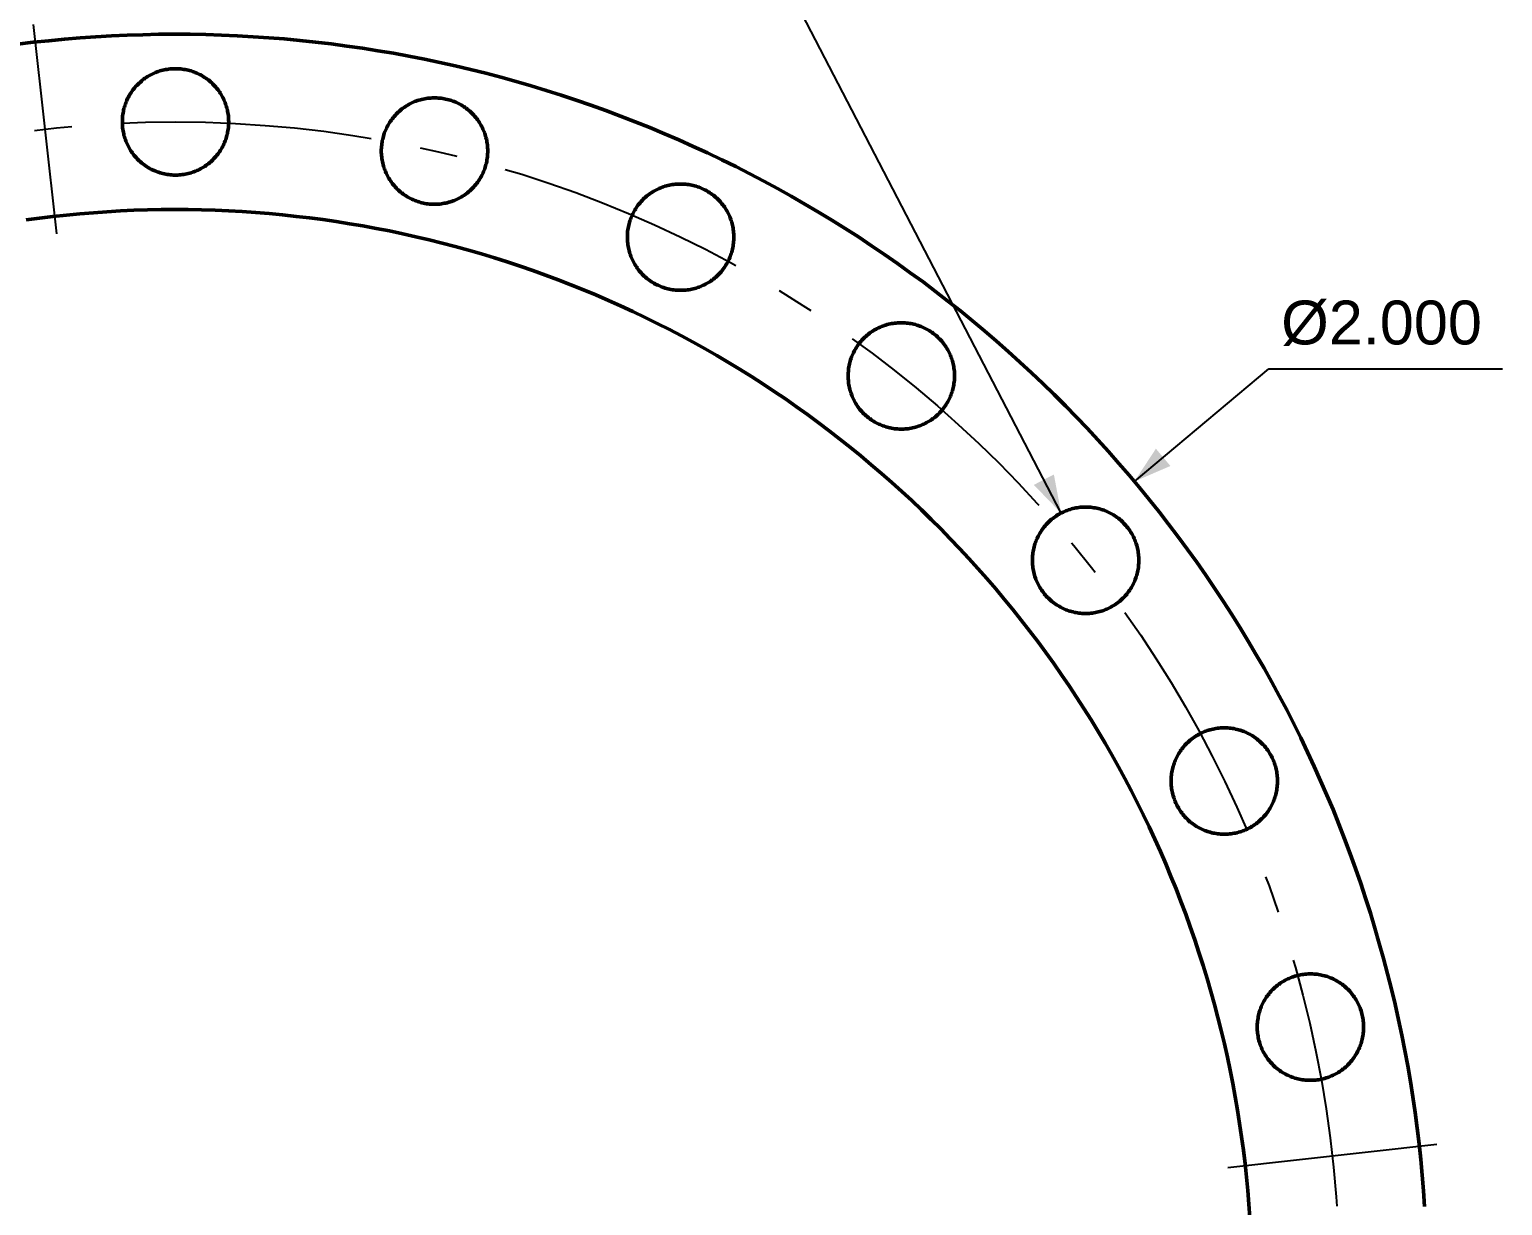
# Model space of a CAD drawing. Header units: millimetres. Extents: x 0 to 841, y 0 to 594.
# Drawn here: x 171.9 to 289.6, y 380.7 to 474.6 of the extents above; entities that cross this region are included whole.
import ezdxf
from ezdxf.enums import TextEntityAlignment as Align

# ---------------------------------------------------------------- set-up
doc = ezdxf.new("R2010")
doc.units = ezdxf.units.MM
doc.linetypes.add('EJE', pattern=[31, 20, -4, 3, -4])
doc.linetypes.add('FANTASMA', pattern=[35, 18, -4, 3, -3, 3, -4])
for name, color, linetype, lineweight in [('COTA', 7, 'CONTINUOUS', 25), ('EJE', 7, 'EJE', 25), ('FANT', 7, 'FANTASMA', 25), ('TXT', 7, 'CONTINUOUS', 25), ('VIS', 7, 'CONTINUOUS', 50)]:
    doc.layers.add(name, color=color, linetype=linetype, lineweight=lineweight)
doc.styles.add('STD', font='LiberationSans-Regular.ttf')

msp = doc.modelspace()

# ---------------------------------------------------------------- linework, layer by layer
at = {"layer": 'COTA'}
for p, q in [((254.36, 435.98), (230.83, 481.33)), ((260.21, 438.5), (270.94, 447.5)), ((270.94, 447.5), (289.62, 447.5))]:
    msp.add_line(p, q, dxfattribs=at)
for points in [[(260.21, 438.5), (263.09, 439.74), (261.93, 441.12)], [(254.36, 435.98), (253.78, 439.06), (252.18, 438.23)]]:
    msp.add_solid(points, dxfattribs=at)
at = {"layer": 'EJE'}
msp.add_circle((183.61, 374.22), 93, dxfattribs=at)
at = {"layer": 'FANT'}
for p, q in [((174.13, 458.29), (172.25, 474.99)), ((267.67, 383.7), (284.37, 385.58))]:
    msp.add_line(p, q, dxfattribs=at)
at = {"layer": 'VIS'}
for points in [[(283.4, 380.59), (283.32, 381.85), (283.21, 383.1), (283.09, 384.35), (282.96, 385.6), (282.81, 386.85), (282.64, 388.09), (282.46, 389.34), (282.26, 390.58), (282.05, 391.82), (281.82, 393.05), (281.57, 394.28), (281.31, 395.51), (281.04, 396.74), (280.75, 397.96), (280.44, 399.18), (280.12, 400.4), (279.78, 401.61), (279.43, 402.81), (279.07, 404.01), (278.68, 405.21), (278.29, 406.4), (277.88, 407.59), (277.45, 408.77), (277.01, 409.95), (276.55, 411.12), (276.08, 412.29), (275.59, 413.44), (275.09, 414.6), (274.58, 415.74), (274.05, 416.88), (273.51, 418.02), (272.95, 419.14), (272.38, 420.26), (271.79, 421.37), (271.19, 422.48), (270.58, 423.58), (269.95, 424.66), (269.31, 425.75), (268.66, 426.82), (267.99, 427.88), (267.31, 428.94), (266.62, 429.99), (265.91, 431.03), (265.19, 432.06), (264.46, 433.08), (263.71, 434.09), (262.95, 435.09), (262.18, 436.08), (261.4, 437.06), (260.6, 438.04), (259.79, 439), (258.97, 439.95), (258.14, 440.89), (257.3, 441.82), (256.44, 442.75), (255.58, 443.65), (254.7, 444.55), (253.81, 445.44), (252.91, 446.32), (252, 447.18), (251.07, 448.04), (250.14, 448.88), (249.2, 449.71), (248.24, 450.53), (247.28, 451.33), (246.31, 452.13), (245.32, 452.91), (244.33, 453.68), (243.33, 454.44), (242.31, 455.18), (241.29, 455.91), (240.26, 456.63), (239.22, 457.33), (238.17, 458.03), (237.11, 458.71), (236.05, 459.37), (234.97, 460.02), (233.89, 460.66), (232.8, 461.29), (231.7, 461.9), (230.6, 462.5), (229.48, 463.08), (228.36, 463.65), (227.24, 464.2), (226.1, 464.75), (224.96, 465.27), (223.82, 465.79), (222.66, 466.28), (221.5, 466.77), (220.34, 467.24), (219.16, 467.69), (217.99, 468.13), (216.8, 468.55), (215.62, 468.96), (214.42, 469.36), (213.23, 469.74), (212.02, 470.1), (210.82, 470.45), (209.6, 470.79), (208.39, 471.11), (207.17, 471.41), (205.95, 471.7), (204.72, 471.97), (203.49, 472.23), (202.26, 472.47), (201.02, 472.7), (199.78, 472.91), (198.54, 473.1), (197.3, 473.28), (196.05, 473.45), (194.8, 473.6), (193.55, 473.73), (192.3, 473.85), (191.05, 473.95), (189.8, 474.03), (188.54, 474.1), (187.29, 474.16), (186.03, 474.2), (184.77, 474.22), (183.52, 474.22), (182.26, 474.22), (181, 474.19), (179.75, 474.15), (178.49, 474.09), (177.24, 474.02), (175.98, 473.93), (174.73, 473.83), (173.48, 473.71), (172.23, 473.58), (170.98, 473.43)], [(187.83, 466.75), (187.81, 466.63), (187.8, 466.51), (187.77, 466.39), (187.75, 466.28), (187.72, 466.16), (187.69, 466.04), (187.65, 465.93), (187.62, 465.81), (187.57, 465.7), (187.53, 465.59), (187.48, 465.48), (187.43, 465.37), (187.38, 465.26), (187.32, 465.16), (187.26, 465.05), (187.2, 464.95), (187.13, 464.85), (187.06, 464.75), (186.99, 464.65), (186.92, 464.56), (186.84, 464.47), (186.76, 464.38), (186.68, 464.29), (186.59, 464.2), (186.51, 464.12), (186.42, 464.04), (186.33, 463.96), (186.23, 463.88), (186.14, 463.81), (186.04, 463.74), (185.94, 463.67), (185.84, 463.61), (185.74, 463.55), (185.63, 463.49), (185.52, 463.43), (185.42, 463.38), (185.31, 463.33), (185.2, 463.28), (185.08, 463.24), (184.97, 463.2), (184.86, 463.16), (184.74, 463.13), (184.62, 463.1), (184.51, 463.07), (184.39, 463.05), (184.27, 463.03), (184.15, 463.01), (184.03, 463), (183.91, 462.99), (183.79, 462.98), (183.67, 462.98), (183.55, 462.98), (183.43, 462.98), (183.31, 462.99), (183.19, 463), (183.07, 463.01), (182.95, 463.03), (182.83, 463.05), (182.72, 463.07), (182.6, 463.1), (182.48, 463.13), (182.37, 463.16), (182.25, 463.2), (182.14, 463.24), (182.03, 463.28), (181.91, 463.33), (181.81, 463.38), (181.7, 463.43), (181.59, 463.48), (181.49, 463.54), (181.38, 463.6), (181.28, 463.67), (181.18, 463.74), (181.08, 463.81), (180.99, 463.88), (180.89, 463.95), (180.8, 464.03), (180.71, 464.11), (180.63, 464.2), (180.54, 464.28), (180.46, 464.37), (180.38, 464.46), (180.3, 464.55), (180.23, 464.65), (180.16, 464.74), (180.09, 464.84), (180.02, 464.94), (179.96, 465.04), (179.9, 465.15), (179.84, 465.25), (179.79, 465.36), (179.74, 465.47), (179.69, 465.58), (179.64, 465.69), (179.6, 465.81), (179.56, 465.92), (179.53, 466.03), (179.49, 466.15), (179.47, 466.27), (179.44, 466.38), (179.42, 466.5), (179.4, 466.62), (179.38, 466.74), (179.37, 466.86), (179.36, 466.98), (179.36, 467.1), (179.36, 467.22), (179.36, 467.34), (179.36, 467.46), (179.37, 467.58), (179.38, 467.7), (179.4, 467.82), (179.42, 467.94), (179.44, 468.06), (179.46, 468.17), (179.49, 468.29), (179.52, 468.41), (179.56, 468.52), (179.6, 468.64), (179.64, 468.75), (179.68, 468.86), (179.73, 468.97), (179.78, 469.08), (179.84, 469.19), (179.89, 469.29), (179.95, 469.4), (180.02, 469.5), (180.08, 469.6), (180.15, 469.7), (180.22, 469.8), (180.3, 469.89), (180.37, 469.98), (180.45, 470.07), (180.54, 470.16), (180.62, 470.25), (180.71, 470.33), (180.8, 470.41), (180.89, 470.49), (180.98, 470.57), (181.08, 470.64), (181.17, 470.71), (181.27, 470.78), (181.37, 470.84), (181.48, 470.9), (181.58, 470.96), (181.69, 471.02), (181.8, 471.07), (181.91, 471.12), (182.02, 471.17), (182.13, 471.21), (182.24, 471.25), (182.36, 471.29), (182.47, 471.32), (182.59, 471.35), (182.71, 471.38), (182.82, 471.4), (182.94, 471.42), (183.06, 471.44), (183.18, 471.45), (183.3, 471.46), (183.42, 471.47), (183.54, 471.47), (183.66, 471.47), (183.78, 471.47), (183.9, 471.46), (184.02, 471.45), (184.14, 471.44), (184.26, 471.42), (184.38, 471.4), (184.5, 471.38), (184.62, 471.35), (184.73, 471.32), (184.85, 471.29), (184.96, 471.25), (185.07, 471.21), (185.19, 471.17), (185.3, 471.12), (185.41, 471.07), (185.52, 471.02), (185.62, 470.97), (185.73, 470.91), (185.83, 470.85), (185.93, 470.78), (186.03, 470.71), (186.13, 470.64), (186.23, 470.57), (186.32, 470.5), (186.41, 470.42), (186.5, 470.34), (186.59, 470.25), (186.67, 470.17), (186.75, 470.08), (186.83, 469.99), (186.91, 469.9), (186.98, 469.8), (187.06, 469.71), (187.13, 469.61), (187.19, 469.51), (187.25, 469.41), (187.31, 469.3), (187.37, 469.2), (187.43, 469.09), (187.48, 468.98), (187.53, 468.87), (187.57, 468.76), (187.61, 468.64), (187.65, 468.53), (187.69, 468.42), (187.72, 468.3), (187.75, 468.18), (187.77, 468.07), (187.79, 467.95), (187.81, 467.83), (187.83, 467.71), (187.84, 467.59), (187.85, 467.47), (187.85, 467.35), (187.86, 467.23), (187.86, 467.11), (187.85, 466.99), (187.84, 466.87), (187.83, 466.75)], [(208.52, 464.42), (208.51, 464.3), (208.49, 464.18), (208.47, 464.06), (208.44, 463.94), (208.41, 463.83), (208.38, 463.71), (208.35, 463.6), (208.31, 463.48), (208.27, 463.37), (208.22, 463.26), (208.18, 463.15), (208.12, 463.04), (208.07, 462.93), (208.01, 462.82), (207.95, 462.72), (207.89, 462.62), (207.82, 462.52), (207.76, 462.42), (207.68, 462.32), (207.61, 462.23), (207.53, 462.13), (207.45, 462.04), (207.37, 461.96), (207.29, 461.87), (207.2, 461.79), (207.11, 461.71), (207.02, 461.63), (206.93, 461.55), (206.83, 461.48), (206.73, 461.41), (206.63, 461.34), (206.53, 461.28), (206.43, 461.21), (206.32, 461.16), (206.22, 461.1), (206.11, 461.05), (206, 461), (205.89, 460.95), (205.78, 460.91), (205.66, 460.87), (205.55, 460.83), (205.43, 460.8), (205.32, 460.77), (205.2, 460.74), (205.08, 460.72), (204.96, 460.7), (204.85, 460.68), (204.73, 460.66), (204.61, 460.65), (204.49, 460.65), (204.37, 460.64), (204.25, 460.64), (204.12, 460.65), (204, 460.65), (203.89, 460.66), (203.77, 460.68), (203.65, 460.69), (203.53, 460.71), (203.41, 460.74), (203.29, 460.76), (203.18, 460.79), (203.06, 460.83), (202.95, 460.87), (202.83, 460.91), (202.72, 460.95), (202.61, 460.99), (202.5, 461.04), (202.39, 461.1), (202.28, 461.15), (202.18, 461.21), (202.08, 461.27), (201.97, 461.34), (201.88, 461.4), (201.78, 461.47), (201.68, 461.55), (201.59, 461.62), (201.5, 461.7), (201.41, 461.78), (201.32, 461.86), (201.24, 461.95), (201.15, 462.04), (201.07, 462.13), (201, 462.22), (200.92, 462.31), (200.85, 462.41), (200.78, 462.51), (200.72, 462.61), (200.65, 462.71), (200.59, 462.82), (200.54, 462.92), (200.48, 463.03), (200.43, 463.14), (200.38, 463.25), (200.34, 463.36), (200.3, 463.47), (200.26, 463.59), (200.22, 463.7), (200.19, 463.82), (200.16, 463.94), (200.14, 464.05), (200.11, 464.17), (200.09, 464.29), (200.08, 464.41), (200.07, 464.53), (200.06, 464.65), (200.05, 464.77), (200.05, 464.89), (200.05, 465.01), (200.06, 465.13), (200.07, 465.25), (200.08, 465.37), (200.09, 465.49), (200.11, 465.61), (200.13, 465.73), (200.16, 465.84), (200.19, 465.96), (200.22, 466.08), (200.25, 466.19), (200.29, 466.31), (200.33, 466.42), (200.38, 466.53), (200.43, 466.64), (200.48, 466.75), (200.53, 466.86), (200.59, 466.96), (200.65, 467.07), (200.71, 467.17), (200.78, 467.27), (200.85, 467.37), (200.92, 467.47), (200.99, 467.56), (201.07, 467.65), (201.15, 467.74), (201.23, 467.83), (201.31, 467.92), (201.4, 468), (201.49, 468.08), (201.58, 468.16), (201.67, 468.23), (201.77, 468.31), (201.87, 468.38), (201.97, 468.45), (202.07, 468.51), (202.17, 468.57), (202.28, 468.63), (202.38, 468.69), (202.49, 468.74), (202.6, 468.79), (202.71, 468.84), (202.82, 468.88), (202.94, 468.92), (203.05, 468.96), (203.17, 468.99), (203.28, 469.02), (203.4, 469.05), (203.52, 469.07), (203.64, 469.09), (203.76, 469.11), (203.88, 469.12), (204, 469.13), (204.12, 469.14), (204.24, 469.14), (204.36, 469.14), (204.48, 469.14), (204.6, 469.13), (204.72, 469.12), (204.84, 469.11), (204.96, 469.09), (205.07, 469.07), (205.19, 469.05), (205.31, 469.02), (205.43, 468.99), (205.54, 468.96), (205.66, 468.92), (205.77, 468.88), (205.88, 468.84), (205.99, 468.79), (206.1, 468.74), (206.21, 468.69), (206.32, 468.63), (206.42, 468.58), (206.53, 468.51), (206.63, 468.45), (206.73, 468.38), (206.82, 468.31), (206.92, 468.24), (207.01, 468.16), (207.11, 468.09), (207.19, 468.01), (207.28, 467.92), (207.37, 467.84), (207.45, 467.75), (207.53, 467.66), (207.61, 467.57), (207.68, 467.47), (207.75, 467.38), (207.82, 467.28), (207.89, 467.18), (207.95, 467.07), (208.01, 466.97), (208.07, 466.86), (208.12, 466.76), (208.17, 466.65), (208.22, 466.54), (208.27, 466.43), (208.31, 466.31), (208.35, 466.2), (208.38, 466.08), (208.41, 465.97), (208.44, 465.85), (208.47, 465.73), (208.49, 465.62), (208.51, 465.5), (208.52, 465.38), (208.54, 465.26), (208.54, 465.14), (208.55, 465.02), (208.55, 464.9), (208.55, 464.78), (208.54, 464.66), (208.54, 464.54), (208.52, 464.42)], [(228.18, 457.54), (228.17, 457.42), (228.15, 457.3), (228.13, 457.18), (228.1, 457.07), (228.07, 456.95), (228.04, 456.83), (228, 456.72), (227.97, 456.6), (227.92, 456.49), (227.88, 456.38), (227.83, 456.27), (227.78, 456.16), (227.73, 456.05), (227.67, 455.95), (227.61, 455.84), (227.55, 455.74), (227.48, 455.64), (227.41, 455.54), (227.34, 455.44), (227.27, 455.35), (227.19, 455.26), (227.11, 455.17), (227.03, 455.08), (226.94, 454.99), (226.86, 454.91), (226.77, 454.83), (226.68, 454.75), (226.58, 454.67), (226.49, 454.6), (226.39, 454.53), (226.29, 454.46), (226.19, 454.4), (226.09, 454.34), (225.98, 454.28), (225.87, 454.22), (225.77, 454.17), (225.66, 454.12), (225.55, 454.07), (225.43, 454.03), (225.32, 453.99), (225.21, 453.95), (225.09, 453.92), (224.97, 453.89), (224.86, 453.86), (224.74, 453.84), (224.62, 453.82), (224.5, 453.8), (224.38, 453.79), (224.26, 453.78), (224.14, 453.77), (224.02, 453.77), (223.9, 453.77), (223.78, 453.77), (223.66, 453.78), (223.54, 453.79), (223.42, 453.8), (223.3, 453.82), (223.18, 453.84), (223.07, 453.86), (222.95, 453.89), (222.83, 453.92), (222.72, 453.95), (222.6, 453.99), (222.49, 454.03), (222.38, 454.07), (222.27, 454.12), (222.16, 454.17), (222.05, 454.22), (221.94, 454.27), (221.84, 454.33), (221.73, 454.39), (221.63, 454.46), (221.53, 454.53), (221.43, 454.6), (221.34, 454.67), (221.24, 454.74), (221.15, 454.82), (221.06, 454.9), (220.98, 454.99), (220.89, 455.07), (220.81, 455.16), (220.73, 455.25), (220.65, 455.34), (220.58, 455.44), (220.51, 455.53), (220.44, 455.63), (220.37, 455.73), (220.31, 455.83), (220.25, 455.94), (220.19, 456.04), (220.14, 456.15), (220.09, 456.26), (220.04, 456.37), (219.99, 456.48), (219.95, 456.6), (219.91, 456.71), (219.88, 456.82), (219.85, 456.94), (219.82, 457.06), (219.79, 457.17), (219.77, 457.29), (219.75, 457.41), (219.74, 457.53), (219.72, 457.65), (219.71, 457.77), (219.71, 457.89), (219.71, 458.01), (219.71, 458.13), (219.71, 458.25), (219.72, 458.37), (219.73, 458.49), (219.75, 458.61), (219.77, 458.73), (219.79, 458.85), (219.82, 458.97), (219.84, 459.08), (219.88, 459.2), (219.91, 459.31), (219.95, 459.43), (219.99, 459.54), (220.04, 459.65), (220.08, 459.76), (220.13, 459.87), (220.19, 459.98), (220.25, 460.08), (220.31, 460.19), (220.37, 460.29), (220.43, 460.39), (220.5, 460.49), (220.57, 460.59), (220.65, 460.68), (220.73, 460.77), (220.8, 460.86), (220.89, 460.95), (220.97, 461.04), (221.06, 461.12), (221.15, 461.2), (221.24, 461.28), (221.33, 461.36), (221.43, 461.43), (221.52, 461.5), (221.62, 461.57), (221.73, 461.63), (221.83, 461.69), (221.93, 461.75), (222.04, 461.81), (222.15, 461.86), (222.26, 461.91), (222.37, 461.96), (222.48, 462), (222.59, 462.04), (222.71, 462.08), (222.82, 462.11), (222.94, 462.14), (223.06, 462.17), (223.18, 462.19), (223.29, 462.21), (223.41, 462.23), (223.53, 462.24), (223.65, 462.25), (223.77, 462.26), (223.89, 462.26), (224.01, 462.26), (224.13, 462.26), (224.25, 462.25), (224.37, 462.24), (224.49, 462.23), (224.61, 462.21), (224.73, 462.19), (224.85, 462.17), (224.97, 462.14), (225.08, 462.11), (225.2, 462.08), (225.31, 462.04), (225.43, 462), (225.54, 461.96), (225.65, 461.91), (225.76, 461.86), (225.87, 461.81), (225.97, 461.76), (226.08, 461.7), (226.18, 461.64), (226.28, 461.57), (226.38, 461.5), (226.48, 461.43), (226.58, 461.36), (226.67, 461.29), (226.76, 461.21), (226.85, 461.13), (226.94, 461.04), (227.02, 460.96), (227.11, 460.87), (227.18, 460.78), (227.26, 460.69), (227.34, 460.59), (227.41, 460.5), (227.48, 460.4), (227.54, 460.3), (227.61, 460.2), (227.67, 460.09), (227.72, 459.99), (227.78, 459.88), (227.83, 459.77), (227.88, 459.66), (227.92, 459.55), (227.96, 459.43), (228, 459.32), (228.04, 459.21), (228.07, 459.09), (228.1, 458.97), (228.12, 458.86), (228.15, 458.74), (228.16, 458.62), (228.18, 458.5), (228.19, 458.38), (228.2, 458.26), (228.21, 458.14), (228.21, 458.02), (228.21, 457.9), (228.2, 457.78), (228.19, 457.66), (228.18, 457.54)], [(269.43, 379.7), (269.36, 380.78), (269.27, 381.86), (269.16, 382.93), (269.05, 384.01), (268.92, 385.08), (268.78, 386.15), (268.62, 387.22), (268.45, 388.29), (268.27, 389.35), (268.07, 390.42), (267.86, 391.48), (267.64, 392.53), (267.4, 393.59), (267.15, 394.64), (266.89, 395.69), (266.61, 396.73), (266.32, 397.77), (266.02, 398.81), (265.7, 399.84), (265.37, 400.87), (265.03, 401.9), (264.68, 402.92), (264.31, 403.94), (263.93, 404.95), (263.54, 405.96), (263.13, 406.96), (262.72, 407.95), (262.29, 408.95), (261.84, 409.93), (261.39, 410.91), (260.92, 411.89), (260.44, 412.85), (259.95, 413.82), (259.45, 414.77), (258.93, 415.72), (258.4, 416.67), (257.87, 417.6), (257.31, 418.53), (256.75, 419.46), (256.18, 420.37), (255.59, 421.28), (254.99, 422.18), (254.39, 423.07), (253.77, 423.96), (253.14, 424.84), (252.5, 425.71), (251.84, 426.57), (251.18, 427.42), (250.51, 428.27), (249.82, 429.1), (249.13, 429.93), (248.42, 430.75), (247.71, 431.56), (246.98, 432.36), (246.25, 433.15), (245.5, 433.93), (244.74, 434.71), (243.98, 435.47), (243.21, 436.23), (242.42, 436.97), (241.63, 437.7), (240.83, 438.43), (240.01, 439.14), (239.19, 439.84), (238.37, 440.54), (237.53, 441.22), (236.68, 441.89), (235.83, 442.56), (234.96, 443.21), (234.09, 443.85), (233.21, 444.47), (232.33, 445.09), (231.43, 445.7), (230.53, 446.29), (229.62, 446.88), (228.71, 447.45), (227.78, 448.01), (226.85, 448.56), (225.91, 449.1), (224.97, 449.62), (224.02, 450.14), (223.06, 450.64), (222.1, 451.13), (221.13, 451.61), (220.15, 452.07), (219.17, 452.53), (218.19, 452.97), (217.19, 453.4), (216.2, 453.81), (215.19, 454.21), (214.19, 454.6), (213.17, 454.98), (212.16, 455.35), (211.13, 455.7), (210.11, 456.04), (209.08, 456.37), (208.04, 456.68), (207.01, 456.98), (205.96, 457.27), (204.92, 457.54), (203.87, 457.8), (202.82, 458.05), (201.76, 458.29), (200.71, 458.51), (199.65, 458.72), (198.58, 458.91), (197.52, 459.09), (196.45, 459.26), (195.38, 459.42), (194.31, 459.56), (193.24, 459.68), (192.16, 459.8), (191.08, 459.9), (190.01, 459.99), (188.93, 460.06), (187.85, 460.12), (186.77, 460.17), (185.69, 460.2), (184.61, 460.22), (183.53, 460.22), (182.45, 460.22), (181.37, 460.2), (180.29, 460.16), (179.21, 460.11), (178.13, 460.05), (177.05, 459.97), (175.97, 459.89), (174.9, 459.78), (173.82, 459.67), (172.75, 459.54), (171.68, 459.39)], [(245.81, 446.46), (245.8, 446.34), (245.78, 446.22), (245.76, 446.1), (245.73, 445.99), (245.71, 445.87), (245.67, 445.75), (245.64, 445.64), (245.6, 445.52), (245.56, 445.41), (245.51, 445.3), (245.47, 445.19), (245.41, 445.08), (245.36, 444.97), (245.3, 444.87), (245.24, 444.76), (245.18, 444.66), (245.11, 444.56), (245.05, 444.46), (244.97, 444.36), (244.9, 444.27), (244.82, 444.18), (244.74, 444.09), (244.66, 444), (244.58, 443.91), (244.49, 443.83), (244.4, 443.75), (244.31, 443.67), (244.22, 443.59), (244.12, 443.52), (244.02, 443.45), (243.92, 443.38), (243.82, 443.32), (243.72, 443.26), (243.61, 443.2), (243.51, 443.14), (243.4, 443.09), (243.29, 443.04), (243.18, 442.99), (243.07, 442.95), (242.95, 442.91), (242.84, 442.87), (242.72, 442.84), (242.61, 442.81), (242.49, 442.78), (242.37, 442.76), (242.25, 442.74), (242.14, 442.72), (242.02, 442.71), (241.9, 442.7), (241.78, 442.69), (241.66, 442.69), (241.54, 442.69), (241.42, 442.69), (241.29, 442.7), (241.18, 442.71), (241.06, 442.72), (240.94, 442.74), (240.82, 442.76), (240.7, 442.78), (240.58, 442.81), (240.47, 442.84), (240.35, 442.87), (240.24, 442.91), (240.12, 442.95), (240.01, 442.99), (239.9, 443.04), (239.79, 443.09), (239.68, 443.14), (239.57, 443.19), (239.47, 443.25), (239.37, 443.31), (239.26, 443.38), (239.17, 443.45), (239.07, 443.52), (238.97, 443.59), (238.88, 443.66), (238.79, 443.74), (238.7, 443.82), (238.61, 443.91), (238.53, 443.99), (238.44, 444.08), (238.36, 444.17), (238.29, 444.26), (238.21, 444.36), (238.14, 444.45), (238.07, 444.55), (238.01, 444.65), (237.94, 444.75), (237.88, 444.86), (237.83, 444.96), (237.77, 445.07), (237.72, 445.18), (237.67, 445.29), (237.63, 445.4), (237.59, 445.52), (237.55, 445.63), (237.51, 445.74), (237.48, 445.86), (237.45, 445.98), (237.43, 446.09), (237.4, 446.21), (237.38, 446.33), (237.37, 446.45), (237.36, 446.57), (237.35, 446.69), (237.34, 446.81), (237.34, 446.93), (237.34, 447.05), (237.35, 447.17), (237.36, 447.29), (237.37, 447.41), (237.38, 447.53), (237.4, 447.65), (237.42, 447.77), (237.45, 447.89), (237.48, 448), (237.51, 448.12), (237.54, 448.23), (237.58, 448.35), (237.62, 448.46), (237.67, 448.57), (237.72, 448.68), (237.77, 448.79), (237.82, 448.9), (237.88, 449), (237.94, 449.11), (238, 449.21), (238.07, 449.31), (238.14, 449.41), (238.21, 449.51), (238.28, 449.6), (238.36, 449.69), (238.44, 449.78), (238.52, 449.87), (238.6, 449.96), (238.69, 450.04), (238.78, 450.12), (238.87, 450.2), (238.96, 450.28), (239.06, 450.35), (239.16, 450.42), (239.26, 450.49), (239.36, 450.55), (239.46, 450.61), (239.57, 450.67), (239.67, 450.73), (239.78, 450.78), (239.89, 450.83), (240, 450.88), (240.11, 450.92), (240.23, 450.96), (240.34, 451), (240.46, 451.03), (240.57, 451.06), (240.69, 451.09), (240.81, 451.11), (240.93, 451.13), (241.05, 451.15), (241.17, 451.16), (241.29, 451.17), (241.41, 451.18), (241.53, 451.18), (241.65, 451.18), (241.77, 451.18), (241.89, 451.17), (242.01, 451.16), (242.13, 451.15), (242.25, 451.13), (242.36, 451.11), (242.48, 451.09), (242.6, 451.06), (242.72, 451.03), (242.83, 451), (242.95, 450.96), (243.06, 450.92), (243.17, 450.88), (243.28, 450.83), (243.39, 450.78), (243.5, 450.73), (243.61, 450.68), (243.71, 450.62), (243.82, 450.56), (243.92, 450.49), (244.02, 450.42), (244.11, 450.35), (244.21, 450.28), (244.3, 450.21), (244.4, 450.13), (244.49, 450.05), (244.57, 449.96), (244.66, 449.88), (244.74, 449.79), (244.82, 449.7), (244.9, 449.61), (244.97, 449.51), (245.04, 449.42), (245.11, 449.32), (245.18, 449.22), (245.24, 449.12), (245.3, 449.01), (245.36, 448.91), (245.41, 448.8), (245.46, 448.69), (245.51, 448.58), (245.56, 448.47), (245.6, 448.36), (245.64, 448.24), (245.67, 448.13), (245.7, 448.01), (245.73, 447.89), (245.76, 447.78), (245.78, 447.66), (245.8, 447.54), (245.81, 447.42), (245.83, 447.3), (245.83, 447.18), (245.84, 447.06), (245.84, 446.94), (245.84, 446.82), (245.83, 446.7), (245.83, 446.58), (245.81, 446.46)], [(260.54, 431.73), (260.53, 431.61), (260.51, 431.5), (260.48, 431.38), (260.46, 431.26), (260.43, 431.14), (260.4, 431.03), (260.36, 430.91), (260.33, 430.8), (260.28, 430.68), (260.24, 430.57), (260.19, 430.46), (260.14, 430.35), (260.09, 430.25), (260.03, 430.14), (259.97, 430.04), (259.91, 429.93), (259.84, 429.83), (259.77, 429.73), (259.7, 429.64), (259.63, 429.54), (259.55, 429.45), (259.47, 429.36), (259.39, 429.27), (259.3, 429.19), (259.22, 429.1), (259.13, 429.02), (259.04, 428.94), (258.94, 428.87), (258.85, 428.8), (258.75, 428.72), (258.65, 428.66), (258.55, 428.59), (258.45, 428.53), (258.34, 428.47), (258.23, 428.42), (258.13, 428.36), (258.02, 428.31), (257.91, 428.27), (257.79, 428.22), (257.68, 428.18), (257.57, 428.15), (257.45, 428.11), (257.33, 428.08), (257.22, 428.06), (257.1, 428.03), (256.98, 428.01), (256.86, 427.99), (256.74, 427.98), (256.62, 427.97), (256.5, 427.96), (256.38, 427.96), (256.26, 427.96), (256.14, 427.96), (256.02, 427.97), (255.9, 427.98), (255.78, 427.99), (255.66, 428.01), (255.54, 428.03), (255.43, 428.05), (255.31, 428.08), (255.19, 428.11), (255.08, 428.14), (254.96, 428.18), (254.85, 428.22), (254.74, 428.26), (254.63, 428.31), (254.52, 428.36), (254.41, 428.41), (254.3, 428.47), (254.2, 428.53), (254.09, 428.59), (253.99, 428.65), (253.89, 428.72), (253.79, 428.79), (253.7, 428.86), (253.6, 428.94), (253.51, 429.02), (253.42, 429.1), (253.34, 429.18), (253.25, 429.27), (253.17, 429.35), (253.09, 429.44), (253.01, 429.54), (252.94, 429.63), (252.87, 429.73), (252.8, 429.83), (252.73, 429.93), (252.67, 430.03), (252.61, 430.13), (252.55, 430.24), (252.5, 430.35), (252.45, 430.46), (252.4, 430.57), (252.35, 430.68), (252.31, 430.79), (252.27, 430.9), (252.24, 431.02), (252.21, 431.13), (252.18, 431.25), (252.15, 431.37), (252.13, 431.49), (252.11, 431.61), (252.09, 431.73), (252.08, 431.84), (252.07, 431.96), (252.07, 432.08), (252.07, 432.21), (252.07, 432.33), (252.07, 432.45), (252.08, 432.57), (252.09, 432.69), (252.11, 432.8), (252.13, 432.92), (252.15, 433.04), (252.17, 433.16), (252.2, 433.28), (252.23, 433.39), (252.27, 433.51), (252.31, 433.62), (252.35, 433.73), (252.39, 433.85), (252.44, 433.96), (252.49, 434.07), (252.55, 434.17), (252.6, 434.28), (252.66, 434.38), (252.73, 434.49), (252.79, 434.59), (252.86, 434.68), (252.93, 434.78), (253.01, 434.88), (253.08, 434.97), (253.16, 435.06), (253.25, 435.15), (253.33, 435.23), (253.42, 435.32), (253.51, 435.4), (253.6, 435.48), (253.69, 435.55), (253.79, 435.62), (253.88, 435.69), (253.98, 435.76), (254.08, 435.83), (254.19, 435.89), (254.29, 435.95), (254.4, 436), (254.51, 436.06), (254.62, 436.1), (254.73, 436.15), (254.84, 436.19), (254.95, 436.24), (255.07, 436.27), (255.18, 436.31), (255.3, 436.34), (255.42, 436.36), (255.54, 436.39), (255.65, 436.41), (255.77, 436.42), (255.89, 436.44), (256.01, 436.45), (256.13, 436.46), (256.25, 436.46), (256.37, 436.46), (256.49, 436.46), (256.61, 436.45), (256.73, 436.44), (256.85, 436.43), (256.97, 436.41), (257.09, 436.39), (257.21, 436.37), (257.33, 436.34), (257.44, 436.31), (257.56, 436.27), (257.67, 436.24), (257.79, 436.2), (257.9, 436.15), (258.01, 436.11), (258.12, 436.06), (258.23, 436.01), (258.33, 435.95), (258.44, 435.89), (258.54, 435.83), (258.64, 435.77), (258.74, 435.7), (258.84, 435.63), (258.94, 435.56), (259.03, 435.48), (259.12, 435.4), (259.21, 435.32), (259.3, 435.24), (259.38, 435.15), (259.46, 435.07), (259.54, 434.98), (259.62, 434.88), (259.7, 434.79), (259.77, 434.69), (259.84, 434.59), (259.9, 434.49), (259.96, 434.39), (260.03, 434.29), (260.08, 434.18), (260.14, 434.07), (260.19, 433.96), (260.24, 433.85), (260.28, 433.74), (260.32, 433.63), (260.36, 433.52), (260.4, 433.4), (260.43, 433.28), (260.46, 433.17), (260.48, 433.05), (260.51, 432.93), (260.52, 432.81), (260.54, 432.69), (260.55, 432.57), (260.56, 432.45), (260.57, 432.33), (260.57, 432.21), (260.57, 432.09), (260.56, 431.97), (260.55, 431.85), (260.54, 431.73)], [(271.62, 414.1), (271.6, 413.98), (271.59, 413.86), (271.56, 413.74), (271.54, 413.63), (271.51, 413.51), (271.48, 413.39), (271.44, 413.28), (271.41, 413.16), (271.36, 413.05), (271.32, 412.94), (271.27, 412.83), (271.22, 412.72), (271.17, 412.61), (271.11, 412.51), (271.05, 412.4), (270.99, 412.3), (270.92, 412.2), (270.85, 412.1), (270.78, 412), (270.71, 411.91), (270.63, 411.82), (270.55, 411.73), (270.47, 411.64), (270.38, 411.55), (270.3, 411.47), (270.21, 411.39), (270.12, 411.31), (270.02, 411.23), (269.93, 411.16), (269.83, 411.09), (269.73, 411.02), (269.63, 410.96), (269.53, 410.9), (269.42, 410.84), (269.31, 410.78), (269.21, 410.73), (269.1, 410.68), (268.99, 410.63), (268.87, 410.59), (268.76, 410.55), (268.65, 410.51), (268.53, 410.48), (268.41, 410.45), (268.3, 410.42), (268.18, 410.4), (268.06, 410.38), (267.94, 410.36), (267.82, 410.35), (267.7, 410.34), (267.58, 410.33), (267.46, 410.33), (267.34, 410.33), (267.22, 410.33), (267.1, 410.34), (266.98, 410.35), (266.86, 410.36), (266.74, 410.38), (266.62, 410.4), (266.51, 410.42), (266.39, 410.45), (266.27, 410.48), (266.16, 410.51), (266.04, 410.55), (265.93, 410.59), (265.82, 410.63), (265.71, 410.68), (265.6, 410.73), (265.49, 410.78), (265.38, 410.83), (265.28, 410.89), (265.17, 410.95), (265.07, 411.02), (264.97, 411.09), (264.87, 411.16), (264.78, 411.23), (264.68, 411.3), (264.59, 411.38), (264.5, 411.46), (264.42, 411.55), (264.33, 411.63), (264.25, 411.72), (264.17, 411.81), (264.09, 411.9), (264.02, 412), (263.95, 412.09), (263.88, 412.19), (263.81, 412.29), (263.75, 412.4), (263.69, 412.5), (263.63, 412.61), (263.58, 412.71), (263.53, 412.82), (263.48, 412.93), (263.43, 413.04), (263.39, 413.16), (263.35, 413.27), (263.32, 413.39), (263.28, 413.5), (263.26, 413.62), (263.23, 413.74), (263.21, 413.85), (263.19, 413.97), (263.17, 414.09), (263.16, 414.21), (263.15, 414.33), (263.15, 414.45), (263.15, 414.57), (263.15, 414.69), (263.15, 414.81), (263.16, 414.93), (263.17, 415.05), (263.19, 415.17), (263.21, 415.29), (263.23, 415.41), (263.25, 415.53), (263.28, 415.64), (263.31, 415.76), (263.35, 415.87), (263.39, 415.99), (263.43, 416.1), (263.47, 416.21), (263.52, 416.32), (263.57, 416.43), (263.63, 416.54), (263.68, 416.65), (263.74, 416.75), (263.81, 416.85), (263.87, 416.95), (263.94, 417.05), (264.01, 417.15), (264.09, 417.24), (264.16, 417.34), (264.24, 417.43), (264.33, 417.51), (264.41, 417.6), (264.5, 417.68), (264.59, 417.76), (264.68, 417.84), (264.77, 417.92), (264.87, 417.99), (264.96, 418.06), (265.06, 418.13), (265.16, 418.19), (265.27, 418.25), (265.37, 418.31), (265.48, 418.37), (265.59, 418.42), (265.7, 418.47), (265.81, 418.52), (265.92, 418.56), (266.03, 418.6), (266.15, 418.64), (266.26, 418.67), (266.38, 418.7), (266.5, 418.73), (266.62, 418.75), (266.73, 418.77), (266.85, 418.79), (266.97, 418.8), (267.09, 418.82), (267.21, 418.82), (267.33, 418.83), (267.45, 418.83), (267.57, 418.82), (267.69, 418.82), (267.81, 418.81), (267.93, 418.79), (268.05, 418.78), (268.17, 418.76), (268.29, 418.73), (268.41, 418.7), (268.52, 418.67), (268.64, 418.64), (268.75, 418.6), (268.87, 418.56), (268.98, 418.52), (269.09, 418.48), (269.2, 418.43), (269.31, 418.37), (269.41, 418.32), (269.52, 418.26), (269.62, 418.2), (269.72, 418.13), (269.82, 418.07), (269.92, 418), (270.02, 417.92), (270.11, 417.85), (270.2, 417.77), (270.29, 417.69), (270.38, 417.61), (270.46, 417.52), (270.54, 417.43), (270.62, 417.34), (270.7, 417.25), (270.77, 417.15), (270.85, 417.06), (270.92, 416.96), (270.98, 416.86), (271.04, 416.76), (271.1, 416.65), (271.16, 416.55), (271.22, 416.44), (271.27, 416.33), (271.32, 416.22), (271.36, 416.11), (271.4, 416), (271.44, 415.88), (271.48, 415.77), (271.51, 415.65), (271.54, 415.53), (271.56, 415.42), (271.58, 415.3), (271.6, 415.18), (271.62, 415.06), (271.63, 414.94), (271.64, 414.82), (271.64, 414.7), (271.65, 414.58), (271.65, 414.46), (271.64, 414.34), (271.63, 414.22), (271.62, 414.1)], [(278.5, 394.44), (278.48, 394.32), (278.46, 394.21), (278.44, 394.09), (278.42, 393.97), (278.39, 393.85), (278.36, 393.74), (278.32, 393.62), (278.28, 393.51), (278.24, 393.39), (278.2, 393.28), (278.15, 393.17), (278.1, 393.06), (278.04, 392.96), (277.99, 392.85), (277.93, 392.75), (277.86, 392.64), (277.8, 392.54), (277.73, 392.44), (277.66, 392.35), (277.58, 392.25), (277.51, 392.16), (277.43, 392.07), (277.35, 391.98), (277.26, 391.9), (277.18, 391.81), (277.09, 391.73), (276.99, 391.65), (276.9, 391.58), (276.81, 391.51), (276.71, 391.43), (276.61, 391.37), (276.51, 391.3), (276.4, 391.24), (276.3, 391.18), (276.19, 391.13), (276.08, 391.07), (275.97, 391.02), (275.86, 390.98), (275.75, 390.93), (275.64, 390.89), (275.52, 390.86), (275.41, 390.82), (275.29, 390.79), (275.17, 390.77), (275.06, 390.74), (274.94, 390.72), (274.82, 390.7), (274.7, 390.69), (274.58, 390.68), (274.46, 390.67), (274.34, 390.67), (274.22, 390.67), (274.1, 390.67), (273.98, 390.68), (273.86, 390.69), (273.74, 390.7), (273.62, 390.72), (273.5, 390.74), (273.38, 390.76), (273.27, 390.79), (273.15, 390.82), (273.03, 390.85), (272.92, 390.89), (272.81, 390.93), (272.69, 390.97), (272.58, 391.02), (272.47, 391.07), (272.37, 391.12), (272.26, 391.18), (272.15, 391.24), (272.05, 391.3), (271.95, 391.36), (271.85, 391.43), (271.75, 391.5), (271.66, 391.57), (271.56, 391.65), (271.47, 391.73), (271.38, 391.81), (271.29, 391.89), (271.21, 391.98), (271.13, 392.06), (271.05, 392.15), (270.97, 392.25), (270.9, 392.34), (270.82, 392.44), (270.76, 392.54), (270.69, 392.64), (270.63, 392.74), (270.57, 392.84), (270.51, 392.95), (270.46, 393.06), (270.4, 393.16), (270.36, 393.28), (270.31, 393.39), (270.27, 393.5), (270.23, 393.61), (270.2, 393.73), (270.16, 393.84), (270.13, 393.96), (270.11, 394.08), (270.09, 394.2), (270.07, 394.32), (270.05, 394.44), (270.04, 394.55), (270.03, 394.67), (270.03, 394.79), (270.02, 394.92), (270.03, 395.04), (270.03, 395.16), (270.04, 395.28), (270.05, 395.4), (270.07, 395.51), (270.09, 395.63), (270.11, 395.75), (270.13, 395.87), (270.16, 395.99), (270.19, 396.1), (270.23, 396.22), (270.27, 396.33), (270.31, 396.44), (270.35, 396.56), (270.4, 396.67), (270.45, 396.78), (270.51, 396.88), (270.56, 396.99), (270.62, 397.09), (270.69, 397.2), (270.75, 397.3), (270.82, 397.39), (270.89, 397.49), (270.97, 397.59), (271.04, 397.68), (271.12, 397.77), (271.2, 397.86), (271.29, 397.94), (271.37, 398.03), (271.46, 398.11), (271.56, 398.19), (271.65, 398.26), (271.74, 398.33), (271.84, 398.4), (271.94, 398.47), (272.04, 398.54), (272.15, 398.6), (272.25, 398.66), (272.36, 398.71), (272.47, 398.77), (272.58, 398.81), (272.69, 398.86), (272.8, 398.9), (272.91, 398.94), (273.03, 398.98), (273.14, 399.02), (273.26, 399.05), (273.38, 399.07), (273.49, 399.1), (273.61, 399.12), (273.73, 399.13), (273.85, 399.15), (273.97, 399.16), (274.09, 399.17), (274.21, 399.17), (274.33, 399.17), (274.45, 399.17), (274.57, 399.16), (274.69, 399.15), (274.81, 399.14), (274.93, 399.12), (275.05, 399.1), (275.17, 399.07), (275.28, 399.05), (275.4, 399.02), (275.52, 398.98), (275.63, 398.95), (275.74, 398.91), (275.86, 398.86), (275.97, 398.82), (276.08, 398.77), (276.18, 398.72), (276.29, 398.66), (276.4, 398.6), (276.5, 398.54), (276.6, 398.48), (276.7, 398.41), (276.8, 398.34), (276.89, 398.27), (276.99, 398.19), (277.08, 398.11), (277.17, 398.03), (277.26, 397.95), (277.34, 397.86), (277.42, 397.78), (277.5, 397.69), (277.58, 397.59), (277.65, 397.5), (277.72, 397.4), (277.79, 397.3), (277.86, 397.2), (277.92, 397.1), (277.98, 397), (278.04, 396.89), (278.09, 396.78), (278.15, 396.67), (278.19, 396.56), (278.24, 396.45), (278.28, 396.34), (278.32, 396.23), (278.35, 396.11), (278.39, 395.99), (278.42, 395.88), (278.44, 395.76), (278.46, 395.64), (278.48, 395.52), (278.5, 395.4), (278.51, 395.28), (278.52, 395.16), (278.52, 395.04), (278.52, 394.92), (278.52, 394.8), (278.52, 394.68), (278.51, 394.56), (278.5, 394.44)]]:
    msp.add_lwpolyline(points, dxfattribs=at)

# ---------------------------------------------------------------- texts
at = {"layer": 'TXT', "style": 'STD'}
msp.add_text('Ø2.000', height=3.5, dxfattribs=at).set_placement((271.94, 448.4), align=Align.BOTTOM_LEFT)

doc.saveas('drawing.dxf')
